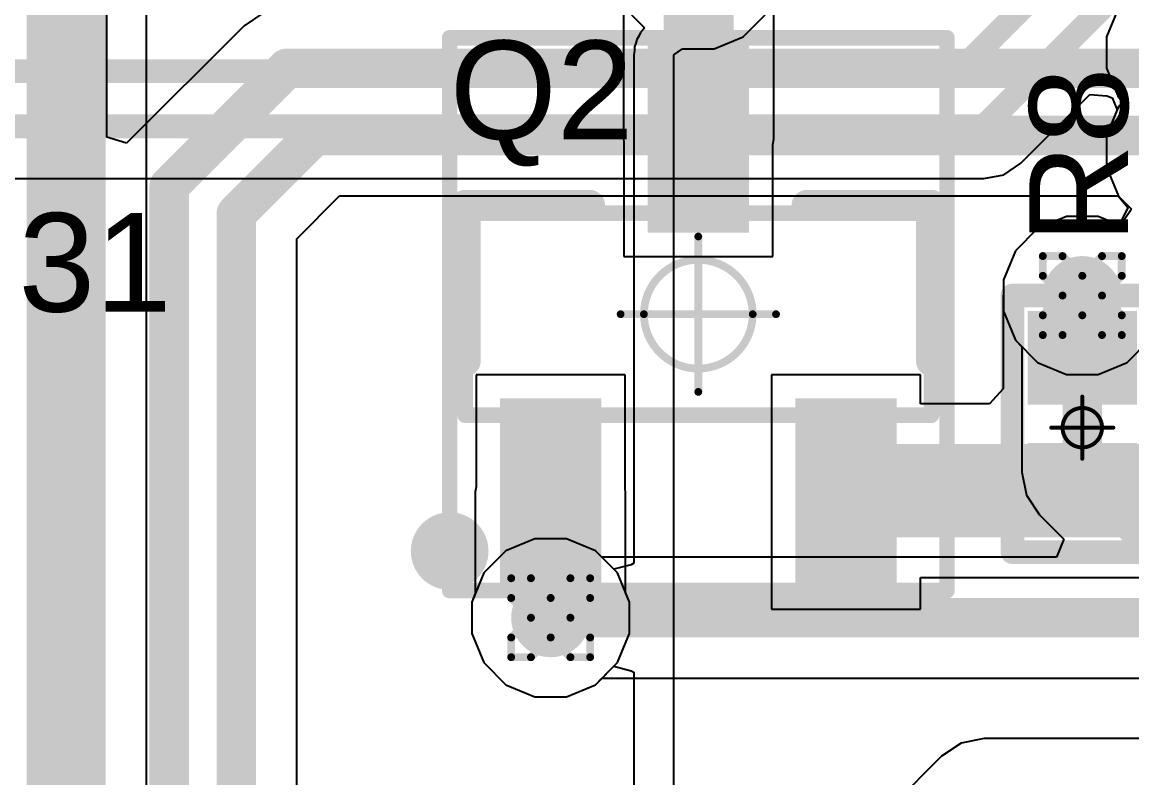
# Model space of a CAD drawing. Header units: inches. Extents: x -13 to 366, y -4 to 120.
# Drawn here: x 3.05 to 10.19, y 12.15 to 17.01 of the extents above; entities that cross this region are included whole.
import ezdxf

# ---------------------------------------------------------------- set-up
doc = ezdxf.new("R2010")
doc.units = ezdxf.units.IN
for name, color, linetype in [('Bottom Layer', 5, 'Continuous'), ('Drill Drawing', 1, 'Continuous'), ('GND', 16, 'Continuous'), ('Mechanical 13', 56, 'Continuous'), ('Mechanical 15', 56, 'Continuous'), ('POWER', 76, 'Continuous'), ('Top Layer', 1, 'Continuous'), ('Top Overlay', 2, 'Continuous'), ('Top Paste', 8, 'Continuous'), ('Top Solder', 216, 'Continuous'), ('Via Holes', 16, 'Continuous')]:
    doc.layers.add(name, color=color, linetype=linetype)
doc.styles.add('Arial', font='', dxfattribs={"height": 0.2})
doc.styles.get('Arial').set_extended_font_data('Arial')

# ---------------------------------------------------------------- blocks, each defined once
blk = doc.blocks.new('SOT23_3L_14')
at = {"layer": 'Top Layer'}
for points in [[(0.225, 0.625), (-0.225, 0.625), (-0.225, 1.625), (0.225, 1.625)], [(-0.725, -1.643), (-1.175, -1.643), (-1.175, -0.643), (-0.725, -0.643)], [(1.175, -1.643), (0.725, -1.643), (0.725, -0.643), (1.175, -0.643)]]:
    blk.add_hatch(color=1, dxfattribs=at).paths.add_polyline_path(points)
at = {"layer": 'Top Paste'}
for points in [[(0.225, 0.625), (-0.225, 0.625), (-0.225, 1.625), (0.225, 1.625)], [(-0.725, -1.643), (-1.175, -1.643), (-1.175, -0.643), (-0.725, -0.643)], [(1.175, -1.643), (0.725, -1.643), (0.725, -0.643), (1.175, -0.643)]]:
    blk.add_hatch(color=8, dxfattribs=at).paths.add_polyline_path(points)
at = {"layer": 'Top Solder'}
for points in [[(0.3266, 0.5234), (-0.3266, 0.5234), (-0.3266, 1.7266), (0.3266, 1.7266)], [(-0.6234, -1.7446), (-1.2766, -1.7446), (-1.2766, -0.5414), (-0.6234, -0.5414)], [(1.2766, -1.7446), (0.6234, -1.7446), (0.6234, -0.5414), (1.2766, -0.5414)]]:
    blk.add_hatch(color=216, dxfattribs=at).paths.add_polyline_path(points)
at = {"layer": 'Mechanical 13', "const_width": 0.1}
for points in [[(-1.5, 0.65), (1.5, 0.65)], [(-1.5, -0.65), (-1.5, 0.65)], [(1.5, -0.65), (1.5, 0.65)], [(-1.5, -0.65), (1.5, -0.65)]]:
    blk.add_lwpolyline(points, dxfattribs=at)
at = {"layer": 'Mechanical 13', "const_width": 0.05}
for points in [[(-1.525, 0.65, 1), (-1.475, 0.65, 1)], [(-1.525, 0.65, 1), (-1.475, 0.65, 1)], [(1.475, 0.65, 1), (1.525, 0.65, 1)], [(1.475, 0.65, 1), (1.525, 0.65, 1)], [(-1.525, -0.65, 1), (-1.475, -0.65, 1)], [(-1.525, -0.65, 1), (-1.475, -0.65, 1)], [(1.475, -0.65, 1), (1.525, -0.65, 1)], [(1.475, -0.65, 1), (1.525, -0.65, 1)]]:
    blk.add_lwpolyline(points, format="xyb", close=True, dxfattribs=at)
at = {"layer": 'Mechanical 15'}
for points, const_width in [([(-1.6, 1.778), (1.6, 1.778)], 0.1), ([(-1.6, -1.778), (-1.6, 1.778)], 0.1), ([(1.6, -1.778), (1.6, 1.778)], 0.1), ([(0, -0.5), (0, 0.5)], 0.05), ([(-0.5, 0), (0.5, 0)], 0.05), ([(-1.6, -1.778), (1.6, -1.778)], 0.1)]:
    blk.add_lwpolyline(points, dxfattribs=dict(at, const_width=const_width))
for points, const_width in [([(-1.625, 1.778, 1), (-1.575, 1.778, 1)], 0.05), ([(-1.625, 1.778, 1), (-1.575, 1.778, 1)], 0.05), ([(1.575, 1.778, 1), (1.625, 1.778, 1)], 0.05), ([(1.575, 1.778, 1), (1.625, 1.778, 1)], 0.05), ([(-0.0125, 0.5, 1), (0.0125, 0.5, 1)], 0.025), ([(0.35, 0, 1), (-0.35, 0, 1)], 0.05), ([(-0.5125, 0, 1), (-0.4875, 0, 1)], 0.025), ([(-0.3625, 0, 1), (-0.3375, 0, 1)], 0.025), ([(0.3375, 0, 1), (0.3625, 0, 1)], 0.025), ([(0.4875, 0, 1), (0.5125, 0, 1)], 0.025), ([(-0.0125, -0.5, 1), (0.0125, -0.5, 1)], 0.025), ([(-1.625, -1.778, 1), (-1.575, -1.778, 1)], 0.05), ([(-1.625, -1.778, 1), (-1.575, -1.778, 1)], 0.05), ([(1.575, -1.778, 1), (1.625, -1.778, 1)], 0.05), ([(1.575, -1.778, 1), (1.625, -1.778, 1)], 0.05)]:
    blk.add_lwpolyline(points, format="xyb", close=True, dxfattribs=dict(at, const_width=const_width))
at = {"layer": 'Top Overlay', "const_width": 0.2}
for points in [[(-1.5, -0.3), (-1.5, 0.7)], [(-1.5, 0.7), (-0.7, 0.7)], [(0.7, 0.7), (1.5, 0.7)], [(1.5, -0.3), (1.5, 0.7)]]:
    blk.add_lwpolyline(points, dxfattribs=at)
at = {"layer": 'Top Overlay'}
for points, const_width in [([(-1.55, 0.7, 1), (-1.45, 0.7, 1)], 0.1), ([(-1.55, 0.7, 1), (-1.45, 0.7, 1)], 0.1), ([(-0.75, 0.7, 1), (-0.65, 0.7, 1)], 0.1), ([(0.65, 0.7, 1), (0.75, 0.7, 1)], 0.1), ([(1.45, 0.7, 1), (1.55, 0.7, 1)], 0.1), ([(1.45, 0.7, 1), (1.55, 0.7, 1)], 0.1), ([(-1.55, -0.3, 1), (-1.45, -0.3, 1)], 0.1), ([(1.45, -0.3, 1), (1.55, -0.3, 1)], 0.1), ([(-1.475, -1.524, 1), (-1.725, -1.524, 1)], 0.25), ([(-1.7875, -1.524, 1), (-1.6625, -1.524, 1)], 0.125), ([(-1.5375, -1.524, 1), (-1.4125, -1.524, 1)], 0.125)]:
    blk.add_lwpolyline(points, format="xyb", close=True, dxfattribs=dict(at, const_width=const_width))
blk = doc.blocks.new('R_0402_L_49')
at = {"layer": 'Top Layer'}
for points in [[(-0.6001, 0.2499), (-0.2001, 0.2499), (-0.2001, -0.2501), (-0.6001, -0.2501)], [(0.2499, 0.2499), (0.6499, 0.2499), (0.6499, -0.2501), (0.2499, -0.2501)]]:
    blk.add_hatch(color=1, dxfattribs=at).paths.add_polyline_path(points)
at = {"layer": 'Top Paste'}
for points in [[(-0.6001, 0.2499), (-0.2001, 0.2499), (-0.2001, -0.2501), (-0.6001, -0.2501)], [(0.2499, 0.2499), (0.6499, 0.2499), (0.6499, -0.2501), (0.2499, -0.2501)]]:
    blk.add_hatch(color=8, dxfattribs=at).paths.add_polyline_path(points)
at = {"layer": 'Top Solder'}
for points in [[(-0.7017, 0.3515), (-0.0985, 0.3515), (-0.0985, -0.3517), (-0.7017, -0.3517)], [(0.1483, 0.3515), (0.7515, 0.3515), (0.7515, -0.3517), (0.1483, -0.3517)]]:
    blk.add_hatch(color=216, dxfattribs=at).paths.add_polyline_path(points)
at = {"layer": 'Mechanical 15', "const_width": 0.0254}
for points in [[(0, 0.2), (0, -0.2)], [(-0.2, 0), (0.2, 0)]]:
    blk.add_lwpolyline(points, dxfattribs=at)
at = {"layer": 'Mechanical 15'}
for points, const_width in [([(-0.0063, 0.2, 1), (0.0063, 0.2, 1)], 0.0127), ([(0.127, 0, 1), (-0.127, 0, 1)], 0.0254), ([(-0.2063, 0, 1), (-0.1936, 0, 1)], 0.0127), ([(-0.1333, 0, 1), (-0.1206, 0, 1)], 0.0127), ([(0.1206, 0, 1), (0.1333, 0, 1)], 0.0127), ([(0.1936, 0, 1), (0.2063, 0, 1)], 0.0127), ([(-0.0063, -0.2, 1), (0.0063, -0.2, 1)], 0.0127)]:
    blk.add_lwpolyline(points, format="xyb", close=True, dxfattribs=dict(at, const_width=const_width))
at = {"layer": 'Top Overlay', "const_width": 0.1524}
for points in [[(-0.8001, 0.4499), (0.8499, 0.4499)], [(-0.8001, 0.4499), (-0.8001, -0.4501)], [(0.8499, 0.4499), (0.8499, -0.4501)], [(-0.8001, -0.4501), (0.8499, -0.4501)]]:
    blk.add_lwpolyline(points, dxfattribs=at)
at = {"layer": 'Top Overlay', "const_width": 0.0762}
for points in [[(-0.8382, 0.4499, 1), (-0.762, 0.4499, 1)], [(-0.8382, 0.4499, 1), (-0.762, 0.4499, 1)], [(0.8118, 0.4499, 1), (0.888, 0.4499, 1)], [(0.8118, 0.4499, 1), (0.888, 0.4499, 1)], [(-0.8382, -0.4501, 1), (-0.762, -0.4501, 1)], [(-0.8382, -0.4501, 1), (-0.762, -0.4501, 1)], [(0.8118, -0.4501, 1), (0.888, -0.4501, 1)], [(0.8118, -0.4501, 1), (0.888, -0.4501, 1)]]:
    blk.add_lwpolyline(points, format="xyb", close=True, dxfattribs=at)

msp = doc.modelspace()

# ---------------------------------------------------------------- hatches: boundary and pattern name
at = {"layer": 'Bottom Layer'}
h = msp.add_hatch(color=5, dxfattribs=at)
edge = h.paths.add_edge_path()
edge.add_arc((9.8742, 15.2486), 0.254, 0, 360)
h = msp.add_hatch(color=5, dxfattribs=at)
edge = h.paths.add_edge_path()
edge.add_arc((6.4534, 13.1762), 0.254, 0, 360)
at = {"layer": 'GND'}
h = msp.add_hatch(color=16, dxfattribs=at)
edge = h.paths.add_edge_path()
edge.add_arc((9.8742, 15.2486), 0.254, 0, 360)
h = msp.add_hatch(color=16, dxfattribs=at)
edge = h.paths.add_edge_path()
edge.add_arc((6.4534, 13.1762), 0.254, 0, 360)
at = {"layer": 'POWER'}
h = msp.add_hatch(color=76, dxfattribs=at)
edge = h.paths.add_edge_path()
edge.add_arc((9.8742, 15.2486), 0.254, 0, 360)
h = msp.add_hatch(color=76, dxfattribs=at)
edge = h.paths.add_edge_path()
edge.add_arc((6.4534, 13.1762), 0.254, 0, 360)
at = {"layer": 'Top Layer'}
for points in [[(7.18, 16.2537), (7.63, 16.2537), (7.63, 17.3427), (7.18, 17.3427)], [(9.6243, 14.6487), (10.1243, 14.6487), (10.1243, 15.2486), (9.6243, 15.2486)], [(8.3534, 13.694), (12.557, 13.694), (12.557, 14.294), (8.3534, 14.294)], [(6.6768, 13.9861), (6.2268, 13.9861), (6.2268, 13.1762), (6.6768, 13.1762)]]:
    msp.add_hatch(color=1, dxfattribs=at).paths.add_polyline_path(points)
h = msp.add_hatch(color=1, dxfattribs=at)
edge = h.paths.add_edge_path()
edge.add_arc((9.8742, 15.2486), 0.254, 0, 360)
h = msp.add_hatch(color=1, dxfattribs=at)
edge = h.paths.add_edge_path()
edge.add_arc((6.4534, 13.1762), 0.254, 0, 360)
at = {"layer": 'Via Holes'}
h = msp.add_hatch(color=7, dxfattribs=at)
edge = h.paths.add_edge_path()
edge.add_arc((9.8742, 15.2486), 0.127, 0, 360)
h = msp.add_hatch(color=7, dxfattribs=at)
edge = h.paths.add_edge_path()
edge.add_arc((6.4534, 13.1762), 0.127, 0, 360)

# ---------------------------------------------------------------- linework, layer by layer
at = {"layer": 'Bottom Layer'}
for p, q in [((3.5974, 16.2666), (3.5974, 17.7595)), ((4.6071, 17.0688), (4.4811, 16.9846)), ((4.4811, 16.9846), (3.7244, 16.2279)), ((3.7229, 16.2279), (3.5974, 16.2666)), ((3.7244, 16.2279), (3.7229, 16.2279)), ((4.819, 15.6131), (5.0955, 15.8896)), ((5.0955, 15.8896), (10.1059, 15.8896)), ((10.1059, 15.8896), (10.1674, 15.8143)), ((10.1674, 15.8143), (10.1107, 15.7005)), ((9.7732, 15.7566), (9.5865, 15.6793)), ((9.9753, 15.7566), (9.7732, 15.7566)), ((10.1107, 15.7005), (9.9753, 15.7566)), ((9.5865, 15.6793), (9.4436, 15.5364)), ((4.819, 9.1522), (4.819, 15.6131)), ((9.4436, 15.5364), (9.3663, 15.3497)), ((9.3663, 15.3497), (9.3663, 15.1476)), ((9.3663, 15.1476), (9.4436, 14.9609)), ((9.4436, 14.9609), (9.4858, 14.9187)), ((9.4858, 14.9187), (9.4858, 14.1132)), ((9.4858, 14.1132), (9.5154, 13.9646)), ((9.5154, 13.9646), (9.5996, 13.8385)), ((9.5996, 13.8385), (9.7561, 13.682)), ((6.3524, 13.6842), (6.1657, 13.6069)), ((6.5545, 13.6842), (6.3524, 13.6842)), ((6.7412, 13.6069), (6.5545, 13.6842)), ((9.7561, 13.682), (9.7075, 13.5647)), ((6.1657, 13.6069), (6.0228, 13.464)), ((6.7834, 13.5647), (6.7412, 13.6069)), ((9.7075, 13.5647), (6.7834, 13.5647)), ((6.0228, 13.464), (5.9454, 13.2772)), ((5.9454, 13.2772), (5.9454, 13.0751)), ((5.9454, 13.0751), (6.0228, 12.8884)), ((6.0228, 12.8884), (6.1657, 12.7455)), ((6.7412, 12.7455), (6.7834, 12.7877)), ((6.7834, 12.7877), (15.6089, 12.7877)), ((6.1657, 12.7455), (6.3524, 12.6682)), ((6.5545, 12.6682), (6.7412, 12.7455)), ((6.3524, 12.6682), (6.5545, 12.6682)), ((9.0942, 12.3698), (8.9682, 12.2856)), ((9.2429, 12.3994), (9.0942, 12.3698)), ((15.8177, 12.3994), (9.2429, 12.3994)), ((8.9682, 12.2856), (8.2883, 11.6057))]:
    msp.add_line(p, q, dxfattribs=at)
at = {"layer": 'Bottom Layer', "const_width": 0.254}
for points in [[(3.2089, 7.231), (3.2089, 19.5208)], [(3.9987, 15.9528), (4.7558, 16.7099)], [(4.7558, 16.7099), (10.3807, 16.7099)], [(4.4305, 15.774), (4.9346, 16.2781)], [(4.9346, 16.2781), (10.3807, 16.2781)], [(3.9987, 8.7738), (3.9987, 15.9528)], [(4.4305, 8.9527), (4.4305, 15.774)], [(9.8742, 14.1132), (9.8742, 15.2486)], [(9.8742, 14.1132), (10.3222, 13.6652)], [(6.4534, 13.1762), (15.7698, 13.1762)]]:
    msp.add_lwpolyline(points, dxfattribs=at)
at = {"layer": 'Bottom Layer', "const_width": 0.127}
for points in [[(4.6923, 16.7099, 1), (4.8193, 16.7099, 1)], [(4.6923, 16.7099, 1), (4.8193, 16.7099, 1)], [(4.8711, 16.2781, 1), (4.9981, 16.2781, 1)], [(4.8711, 16.2781, 1), (4.9981, 16.2781, 1)], [(3.9352, 15.9528, 1), (4.0622, 15.9528, 1)], [(3.9352, 15.9528, 1), (4.0622, 15.9528, 1)], [(4.367, 15.774, 1), (4.494, 15.774, 1)], [(4.367, 15.774, 1), (4.494, 15.774, 1)], [(9.8107, 15.2486, 1), (9.9377, 15.2486, 1)], [(9.8107, 14.1132, 1), (9.9377, 14.1132, 1)], [(9.8107, 14.1132, 1), (9.9377, 14.1132, 1)], [(6.3899, 13.1762, 1), (6.5169, 13.1762, 1)]]:
    msp.add_lwpolyline(points, format="xyb", close=True, dxfattribs=at)
at = {"layer": 'Drill Drawing', "const_width": 0.0508}
for points in [[(9.6202, 15.3756), (9.6202, 15.5026)], [(9.6202, 15.5026), (9.7472, 15.5026)], [(9.7472, 15.5026), (9.8742, 15.3756)], [(9.8742, 15.3756), (10.0013, 15.5026)], [(10.0013, 15.5026), (10.1282, 15.5026)], [(10.1282, 15.3756), (10.1282, 15.5026)], [(9.6202, 15.3756), (9.7472, 15.2486)], [(10.0013, 15.2486), (10.1282, 15.3756)], [(9.6202, 15.1216), (9.7472, 15.2486)], [(10.0013, 15.2486), (10.1282, 15.1216)], [(9.6202, 14.9946), (9.6202, 15.1216)], [(9.7472, 14.9946), (9.8742, 15.1216)], [(9.8742, 15.1216), (10.0013, 14.9946)], [(10.1282, 14.9946), (10.1282, 15.1216)], [(9.6202, 14.9946), (9.7472, 14.9946)], [(10.0013, 14.9946), (10.1282, 14.9946)], [(6.1994, 13.3032), (6.1994, 13.4302)], [(6.1994, 13.4302), (6.3264, 13.4302)], [(6.3264, 13.4302), (6.4534, 13.3032)], [(6.4534, 13.3032), (6.5804, 13.4302)], [(6.5804, 13.4302), (6.7074, 13.4302)], [(6.7074, 13.3032), (6.7074, 13.4302)], [(6.1994, 13.3032), (6.3264, 13.1762)], [(6.5804, 13.1762), (6.7074, 13.3032)], [(6.1994, 13.0492), (6.3264, 13.1762)], [(6.5804, 13.1762), (6.7074, 13.0492)], [(6.1994, 12.9222), (6.1994, 13.0492)], [(6.3264, 12.9222), (6.4534, 13.0492)], [(6.4534, 13.0492), (6.5804, 12.9222)], [(6.7074, 12.9222), (6.7074, 13.0492)], [(6.1994, 12.9222), (6.3264, 12.9222)], [(6.5804, 12.9222), (6.7074, 12.9222)]]:
    msp.add_lwpolyline(points, dxfattribs=at)
at = {"layer": 'Drill Drawing', "const_width": 0.0254}
for points in [[(9.6075, 15.5026, 1), (9.6329, 15.5026, 1)], [(9.6075, 15.5026, 1), (9.6329, 15.5026, 1)], [(9.7345, 15.5026, 1), (9.7599, 15.5026, 1)], [(9.7345, 15.5026, 1), (9.7599, 15.5026, 1)], [(9.9885, 15.5026, 1), (10.0139, 15.5026, 1)], [(9.9885, 15.5026, 1), (10.0139, 15.5026, 1)], [(10.1156, 15.5026, 1), (10.141, 15.5026, 1)], [(10.1156, 15.5026, 1), (10.141, 15.5026, 1)], [(9.6075, 15.3756, 1), (9.6329, 15.3756, 1)], [(9.6075, 15.3756, 1), (9.6329, 15.3756, 1)], [(9.8615, 15.3756, 1), (9.8869, 15.3756, 1)], [(9.8615, 15.3756, 1), (9.8869, 15.3756, 1)], [(10.1156, 15.3756, 1), (10.141, 15.3756, 1)], [(10.1156, 15.3756, 1), (10.141, 15.3756, 1)], [(9.7345, 15.2486, 1), (9.7599, 15.2486, 1)], [(9.7345, 15.2486, 1), (9.7599, 15.2486, 1)], [(9.9885, 15.2486, 1), (10.0139, 15.2486, 1)], [(9.9885, 15.2486, 1), (10.0139, 15.2486, 1)], [(9.6075, 15.1216, 1), (9.6329, 15.1216, 1)], [(9.6075, 15.1216, 1), (9.6329, 15.1216, 1)], [(9.8615, 15.1216, 1), (9.8869, 15.1216, 1)], [(9.8615, 15.1216, 1), (9.8869, 15.1216, 1)], [(10.1156, 15.1216, 1), (10.141, 15.1216, 1)], [(10.1156, 15.1216, 1), (10.141, 15.1216, 1)], [(9.6075, 14.9946, 1), (9.6329, 14.9946, 1)], [(9.6075, 14.9946, 1), (9.6329, 14.9946, 1)], [(9.7345, 14.9946, 1), (9.7599, 14.9946, 1)], [(9.7345, 14.9946, 1), (9.7599, 14.9946, 1)], [(9.9885, 14.9946, 1), (10.0139, 14.9946, 1)], [(9.9885, 14.9946, 1), (10.0139, 14.9946, 1)], [(10.1156, 14.9946, 1), (10.141, 14.9946, 1)], [(10.1156, 14.9946, 1), (10.141, 14.9946, 1)], [(6.1867, 13.4302, 1), (6.2121, 13.4302, 1)], [(6.1867, 13.4302, 1), (6.2121, 13.4302, 1)], [(6.3137, 13.4302, 1), (6.3391, 13.4302, 1)], [(6.3137, 13.4302, 1), (6.3391, 13.4302, 1)], [(6.5677, 13.4302, 1), (6.5931, 13.4302, 1)], [(6.5677, 13.4302, 1), (6.5931, 13.4302, 1)], [(6.6947, 13.4302, 1), (6.7201, 13.4302, 1)], [(6.6947, 13.4302, 1), (6.7201, 13.4302, 1)], [(6.1867, 13.3032, 1), (6.2121, 13.3032, 1)], [(6.1867, 13.3032, 1), (6.2121, 13.3032, 1)], [(6.4407, 13.3032, 1), (6.4661, 13.3032, 1)], [(6.4407, 13.3032, 1), (6.4661, 13.3032, 1)], [(6.6947, 13.3032, 1), (6.7201, 13.3032, 1)], [(6.6947, 13.3032, 1), (6.7201, 13.3032, 1)], [(6.3137, 13.1762, 1), (6.3391, 13.1762, 1)], [(6.3137, 13.1762, 1), (6.3391, 13.1762, 1)], [(6.5677, 13.1762, 1), (6.5931, 13.1762, 1)], [(6.5677, 13.1762, 1), (6.5931, 13.1762, 1)], [(6.1867, 13.0492, 1), (6.2121, 13.0492, 1)], [(6.1867, 13.0492, 1), (6.2121, 13.0492, 1)], [(6.4407, 13.0492, 1), (6.4661, 13.0492, 1)], [(6.4407, 13.0492, 1), (6.4661, 13.0492, 1)], [(6.6947, 13.0492, 1), (6.7201, 13.0492, 1)], [(6.6947, 13.0492, 1), (6.7201, 13.0492, 1)], [(6.1867, 12.9222, 1), (6.2121, 12.9222, 1)], [(6.1867, 12.9222, 1), (6.2121, 12.9222, 1)], [(6.3137, 12.9222, 1), (6.3391, 12.9222, 1)], [(6.3137, 12.9222, 1), (6.3391, 12.9222, 1)], [(6.5677, 12.9222, 1), (6.5931, 12.9222, 1)], [(6.5677, 12.9222, 1), (6.5931, 12.9222, 1)], [(6.6947, 12.9222, 1), (6.7201, 12.9222, 1)], [(6.6947, 12.9222, 1), (6.7201, 12.9222, 1)]]:
    msp.add_lwpolyline(points, format="xyb", close=True, dxfattribs=at)
at = {"layer": 'GND'}
for p, q in [((9.4795, 16.0992), (9.9218, 16.5415)), ((9.9218, 16.5415), (10.0315, 16.5337)), ((10.0315, 16.5337), (10.0665, 16.5211)), ((10.0665, 16.5211), (10.0979, 16.4431)), ((10.0979, 16.4431), (10.0293, 16.2775)), ((10.0293, 16.2775), (10.0293, 16.0755)), ((9.3702, 16.0262), (9.4795, 16.0992)), ((10.0293, 16.0755), (10.1067, 15.8887)), ((0.497, 16.0006), (9.2414, 16.0006)), ((9.2414, 16.0006), (9.3702, 16.0262)), ((10.1067, 15.8887), (10.1904, 15.805)), ((10.1904, 15.805), (10.1185, 15.6973)), ((9.7732, 15.7566), (9.5865, 15.6793)), ((9.9753, 15.7566), (9.7732, 15.7566)), ((10.1185, 15.6973), (9.9753, 15.7566)), ((9.5865, 15.6793), (9.4436, 15.5364)), ((9.4436, 15.5364), (9.3663, 15.3497)), ((9.3663, 15.3497), (9.3663, 15.1476)), ((9.3663, 15.1476), (9.4436, 14.9609)), ((9.4436, 14.9609), (9.5865, 14.818)), ((10.162, 14.818), (10.3049, 14.9609)), ((9.5865, 14.818), (9.7732, 14.7406)), ((9.9753, 14.7406), (10.162, 14.818)), ((9.7732, 14.7406), (9.9753, 14.7406)), ((6.3524, 13.6842), (6.1657, 13.6069)), ((6.5545, 13.6842), (6.3524, 13.6842)), ((6.7412, 13.6069), (6.5545, 13.6842)), ((6.1657, 13.6069), (6.0228, 13.464)), ((6.8841, 13.464), (6.7412, 13.6069)), ((6.0228, 13.464), (5.9454, 13.2772)), ((6.9614, 13.2772), (6.8841, 13.464)), ((5.9454, 13.2772), (5.9454, 13.0751)), ((6.9614, 13.0751), (6.9614, 13.2772)), ((5.9454, 13.0751), (6.0228, 12.8884)), ((6.8841, 12.8884), (6.9614, 13.0751)), ((6.0228, 12.8884), (6.1657, 12.7455)), ((6.7412, 12.7455), (6.8841, 12.8884)), ((6.1657, 12.7455), (6.3524, 12.6682)), ((6.5545, 12.6682), (6.7412, 12.7455)), ((6.3524, 12.6682), (6.5545, 12.6682))]:
    msp.add_line(p, q, dxfattribs=at)
at = {"layer": 'GND', "const_width": 0.1524}
for points in [[(9.0836, 16.6928), (10.3167, 17.9259)], [(9.2414, 16.3372), (10.4656, 17.5615)], [(0.1705, 16.6928), (9.0836, 16.6928)], [(0.0177, 16.3372), (9.2414, 16.3372)]]:
    msp.add_lwpolyline(points, dxfattribs=at)
at = {"layer": 'GND', "const_width": 0.0762}
for points in [[(9.0455, 16.6928, 1), (9.1217, 16.6928, 1)], [(9.0455, 16.6928, 1), (9.1217, 16.6928, 1)], [(9.2033, 16.3372, 1), (9.2795, 16.3372, 1)], [(9.2033, 16.3372, 1), (9.2795, 16.3372, 1)]]:
    msp.add_lwpolyline(points, format="xyb", close=True, dxfattribs=at)
at = {"layer": 'POWER'}
for p, q in [((10.1067, 17.0993), (10.0293, 16.9125)), ((6.9728, 17.0549), (7.0569, 16.9708)), ((7.6912, 16.912), (7.8341, 17.0549)), ((7.0311, 16.9412), (7.0214, 16.9176)), ((7.0492, 16.9592), (7.0311, 16.9412)), ((7.0569, 16.9708), (7.0492, 16.9592)), ((7.0022, 16.8714), (6.9925, 16.8478)), ((7.0072, 16.8964), (7.0022, 16.8714)), ((7.0214, 16.9176), (7.0072, 16.8964)), ((7.5045, 16.8347), (7.6912, 16.912)), ((10.0293, 16.9125), (10.0293, 16.7105)), ((6.9925, 16.8223), (6.9875, 16.7973)), ((6.9875, 16.7973), (6.9875, 13.5265)), ((6.9925, 16.8478), (6.9925, 16.8223)), ((7.2465, 16.7973), (7.3024, 16.8347)), ((7.2465, 7.6153), (7.2465, 16.7973)), ((7.3024, 16.8347), (7.5045, 16.8347)), ((10.0293, 16.7105), (10.1067, 16.5237)), ((10.1067, 16.5237), (10.1364, 16.494)), ((10.1364, 16.494), (10.1067, 16.4643)), ((10.1067, 16.4643), (10.0293, 16.2775)), ((10.0293, 16.2775), (10.0293, 16.0755)), ((10.0293, 16.0755), (10.1067, 15.8887)), ((10.1067, 15.8887), (10.1904, 15.805)), ((10.1904, 15.805), (10.1185, 15.6973)), ((9.7732, 15.7566), (9.5865, 15.6793)), ((9.9753, 15.7566), (9.7732, 15.7566)), ((10.1185, 15.6973), (9.9753, 15.7566)), ((9.5865, 15.6793), (9.4436, 15.5364)), ((9.4436, 15.5364), (9.3663, 15.3497)), ((9.3663, 15.3497), (9.3663, 15.1476)), ((9.3663, 15.1476), (9.4436, 14.9609)), ((9.4436, 14.9609), (9.5865, 14.818)), ((10.162, 14.818), (10.3049, 14.9609)), ((9.5865, 14.818), (9.7732, 14.7406)), ((9.9753, 14.7406), (10.162, 14.818)), ((9.7732, 14.7406), (9.9753, 14.7406)), ((6.3524, 13.6842), (6.1657, 13.6069)), ((6.5545, 13.6842), (6.3524, 13.6842)), ((6.7412, 13.6069), (6.5545, 13.6842)), ((6.1657, 13.6069), (6.0228, 13.464)), ((6.8605, 13.4876), (6.7412, 13.6069)), ((6.9714, 13.5168), (6.8605, 13.4876)), ((6.9875, 13.5265), (6.9714, 13.5168)), ((6.0228, 13.464), (5.9454, 13.2772)), ((5.9454, 13.2772), (5.9454, 13.0751)), ((5.9454, 13.0751), (6.0228, 12.8884)), ((6.0228, 12.8884), (6.1657, 12.7455)), ((6.7412, 12.7455), (6.8605, 12.8648)), ((6.8605, 12.8648), (6.9714, 12.8356)), ((6.9714, 12.8356), (6.9875, 12.8259)), ((6.9875, 12.8259), (6.9875, 7.8743)), ((6.1657, 12.7455), (6.3524, 12.6682)), ((6.5545, 12.6682), (6.7412, 12.7455)), ((6.3524, 12.6682), (6.5545, 12.6682))]:
    msp.add_line(p, q, dxfattribs=at)
at = {"layer": 'Top Layer'}
for p, q in [((3.8523, 9.9877), (3.8523, 17.4493)), ((6.9211, 17.1798), (6.9211, 16.2537)), ((7.889, 16.2537), (7.889, 17.1875)), ((10.1067, 17.0993), (10.0293, 16.9125)), ((10.0293, 16.9125), (10.0293, 16.7105)), ((10.0293, 16.7105), (10.1067, 16.5237)), ((10.1067, 16.5237), (10.1364, 16.494)), ((10.1364, 16.494), (10.1067, 16.4643)), ((10.1067, 16.4643), (10.0293, 16.2775)), ((6.9211, 16.2537), (6.9244, 16.2367)), ((6.9244, 16.2367), (6.9244, 15.4997)), ((7.8824, 16.2207), (7.889, 16.2537)), ((7.8824, 15.4997), (7.8824, 16.2207)), ((10.0293, 16.2775), (10.0293, 16.0755)), ((10.0293, 16.0755), (10.1067, 15.8887)), ((10.1067, 15.8887), (10.1904, 15.805)), ((10.1904, 15.805), (10.1185, 15.6973)), ((9.7732, 15.7566), (9.5865, 15.6793)), ((9.9753, 15.7566), (9.7732, 15.7566)), ((10.1185, 15.6973), (9.9753, 15.7566)), ((9.5865, 15.6793), (9.4436, 15.5364)), ((6.9244, 15.4997), (7.8824, 15.4997)), ((9.4436, 15.5364), (9.3663, 15.3497)), ((9.3663, 15.3497), (9.3663, 15.2535)), ((9.3663, 15.2535), (9.3653, 15.2486)), ((9.3653, 15.2486), (9.3653, 14.6487)), ((6.9324, 14.7397), (5.9744, 14.7397)), ((5.9744, 14.7397), (5.9744, 14.0192)), ((6.9324, 14.0031), (6.9324, 14.7397)), ((8.8324, 14.7397), (7.8744, 14.7397)), ((7.8744, 14.7397), (7.8744, 13.2317)), ((8.8324, 14.553), (8.8324, 14.7397)), ((9.3653, 14.6487), (9.2764, 14.553)), ((9.2764, 14.553), (8.8324, 14.553)), ((5.9744, 14.0192), (5.9679, 13.9861)), ((6.9358, 13.9861), (6.9324, 14.0031)), ((5.9679, 13.9861), (5.9679, 13.3314)), ((6.9358, 13.3391), (6.9358, 13.9861)), ((8.8324, 13.2317), (8.8324, 13.435)), ((8.8324, 13.435), (10.993, 13.435)), ((5.9679, 13.3314), (5.9454, 13.2772)), ((6.9614, 13.2772), (6.9358, 13.3391)), ((5.9454, 13.2772), (5.9454, 13.0751)), ((6.9614, 13.0751), (6.9614, 13.2772)), ((7.8744, 13.2317), (8.8324, 13.2317)), ((5.9454, 13.0751), (6.0228, 12.8884)), ((6.8841, 12.8884), (6.9614, 13.0751)), ((6.0228, 12.8884), (6.1657, 12.7455)), ((6.7412, 12.7455), (6.8841, 12.8884)), ((6.1657, 12.7455), (6.3524, 12.6682)), ((6.5545, 12.6682), (6.7412, 12.7455)), ((6.3524, 12.6682), (6.5545, 12.6682))]:
    msp.add_line(p, q, dxfattribs=at)
at = {"layer": 'Top Layer', "const_width": 0.3048}
msp.add_lwpolyline([(3.4379, 9.9877), (3.4379, 26.162)], dxfattribs=at)

# ---------------------------------------------------------------- block references
msp.add_blockref('SOT23_3L_14', (7.4034, 15.1287))
at = {"rotation": 90}
msp.add_blockref('R_0402_L_49', (9.8742, 14.3988), dxfattribs=at)

# ---------------------------------------------------------------- texts
at = {"layer": 'Top Overlay', "style": 'Arial'}
for s, p in [('Q2', (5.8034, 16.2537)), ('C31', (2.3882, 15.1448))]:
    msp.add_text(s, height=0.635, dxfattribs=at).set_placement(p)
msp.add_text('R8', height=0.635, rotation=90, dxfattribs=at).set_placement((10.168, 15.5829))

doc.saveas('drawing.dxf')
